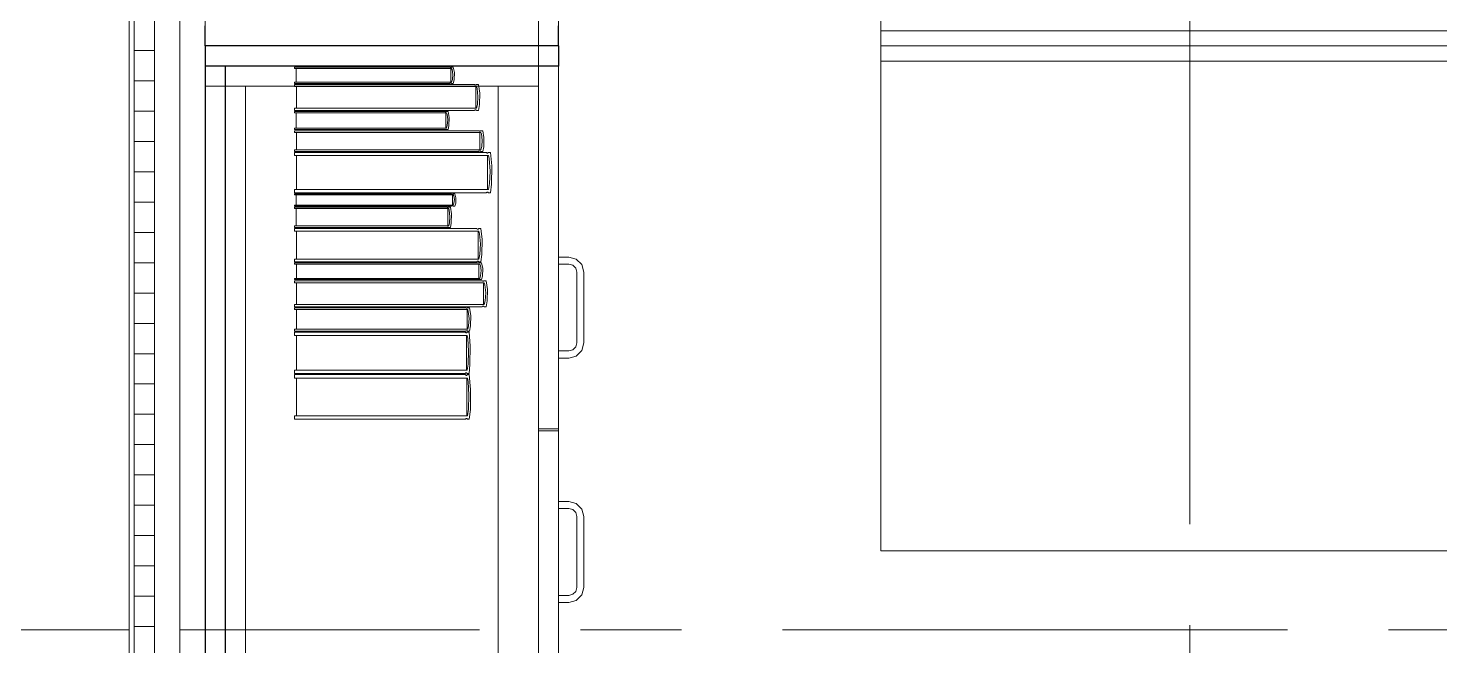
# Model space of a CAD drawing. Header units: inches. Extents: x -19 to 5698, y -728 to 92.
# Drawn here: x 204.92 to 206.317, y 34.391 to 35.002 of the extents above; entities that cross this region are included whole.
import ezdxf

# ---------------------------------------------------------------- set-up
doc = ezdxf.new("R2010")
doc.units = ezdxf.units.IN
doc.header["$MEASUREMENT"] = 0
doc.set_wipeout_variables(frame=1)
for name, pattern in [('HIDDEN', [0.375, 0.25, -0.125]), ('Punto & Raya', [0.65, 0.5, -0.075, 0, -0.075]), ('Wipeout_Contour', [1, 0, -1])]:
    doc.linetypes.add(name, pattern=pattern)
doc.layers.add('00 conduct tomacorr', color=120, linetype='HIDDEN', lineweight=30)
for name, color, linetype in [('02 _ ARQ _ ZON _ Espacio.3D', 7, 'Continuous'), ('Acabado - Muros', 7, 'Continuous'), ('Interior - Mobiliario', 7, 'Continuous'), ('Marcador - Secciones', 7, 'Continuous')]:
    doc.layers.add(name, color=color, linetype=linetype)

msp = doc.modelspace()

# ---------------------------------------------------------------- linework, layer by layer
at = {"layer": '02 _ ARQ _ ZON _ Espacio.3D', "color": 254, "linetype": 'Continuous', "lineweight": 0, "flags": 128}
msp.add_lwpolyline([(201.07, 31.0002), (205.02, 31), (205.02, 39), (201.0699, 39), (201.0698, 39.7505), (196.27, 39.7505), (196.2701, 39.4), (194.57, 39.4), (194.57, 37.7), (194.22, 37.7), (194.22, 33.75), (193.32, 33.75), (193.32, 29.75), (194.07, 29.75), (194.07, 30.7), (194.57, 30.7), (194.57, 30.2), (195.07, 30.2), (195.07, 29.75), (201.07, 29.75)], close=True, dxfattribs=at)
msp.add_lwpolyline([(208.57, 39), (205.07, 39), (205.07, 29.7499), (208.07, 29.75), (208.07, 30.8001), (208.57, 30.8001)], dxfattribs=at)
at = {"layer": 'Interior - Mobiliario', "color": 175, "linetype": 'Continuous', "lineweight": 13}
for p, q in [((205.7641, 34.9997), (205.7641, 34.9697)), ((207.0491, 34.9997), (205.7641, 34.9997)), ((205.1151, 34.9647), (205.1151, 33.5047)), ((205.4251, 34.9647), (205.1151, 34.9647)), ((205.4251, 33.5047), (205.4251, 34.9647)), ((205.7641, 34.9697), (207.0491, 34.9697)), ((205.34, 34.9513), (205.3392, 34.9489)), ((205.3404, 34.9563), (205.34, 34.9513)), ((205.3408, 34.9476), (205.3417, 34.9511)), ((205.1351, 33.5247), (205.1351, 34.9447)), ((205.3851, 34.9447), (205.1351, 34.9447)), ((205.3392, 34.9489), (205.1837, 34.9489)), ((205.1837, 34.9489), (205.1837, 34.9476)), ((205.1837, 34.9476), (205.3374, 34.9476)), ((205.3617, 34.9466), (205.1837, 34.9466)), ((205.1837, 34.9466), (205.1837, 34.9445)), ((205.1837, 34.9445), (205.3639, 34.9445)), ((205.1856, 34.9445), (205.1856, 34.923)), ((205.3374, 34.9476), (205.3375, 34.9477)), ((205.3375, 34.9477), (205.3377, 34.9478)), ((205.3377, 34.9478), (205.3379, 34.9478)), ((205.3379, 34.9478), (205.3381, 34.9479)), ((205.3381, 34.9479), (205.3384, 34.9479)), ((205.3384, 34.9479), (205.3386, 34.9478)), ((205.3386, 34.9478), (205.3388, 34.9478)), ((205.3388, 34.9478), (205.339, 34.9477)), ((205.339, 34.9477), (205.3391, 34.9476)), ((205.3391, 34.9476), (205.3408, 34.9476)), ((205.3618, 34.9465), (205.3617, 34.9466)), ((205.3621, 34.9463), (205.3618, 34.9465)), ((205.3623, 34.9462), (205.3621, 34.9463)), ((205.3626, 34.9462), (205.3623, 34.9462)), ((205.3629, 34.9462), (205.3626, 34.9462)), ((205.3631, 34.9462), (205.3629, 34.9462)), ((205.363, 34.923), (205.363, 34.9445)), ((205.3634, 34.9463), (205.3631, 34.9462)), ((205.3636, 34.9465), (205.3634, 34.9463)), ((205.3638, 34.9466), (205.3636, 34.9465)), ((205.3657, 34.9466), (205.3638, 34.9466)), ((205.3639, 34.9445), (205.3645, 34.9426)), ((205.3645, 34.9426), (205.3652, 34.9347)), ((205.367, 34.938), (205.3657, 34.9466)), ((205.3667, 34.9266), (205.367, 34.938)), ((205.4251, 34.9447), (205.3851, 34.9447)), ((205.3851, 34.9447), (205.3851, 33.5247)), ((205.4251, 33.5247), (205.4251, 34.9447)), ((205.3639, 34.923), (205.1837, 34.923)), ((205.1837, 34.923), (205.1837, 34.9209)), ((205.3617, 34.9209), (205.3619, 34.9211)), ((205.3619, 34.9211), (205.3621, 34.9212)), ((205.3621, 34.9212), (205.3624, 34.9213)), ((205.3624, 34.9213), (205.3626, 34.9214)), ((205.3626, 34.9214), (205.3629, 34.9214)), ((205.3629, 34.9214), (205.3632, 34.9213)), ((205.3632, 34.9213), (205.3634, 34.9212)), ((205.3634, 34.9212), (205.3637, 34.921)), ((205.3637, 34.921), (205.3638, 34.9209)), ((205.3648, 34.9268), (205.3639, 34.923)), ((205.3652, 34.9347), (205.3648, 34.9268)), ((205.3657, 34.9209), (205.3667, 34.9266)), ((205.1837, 34.9209), (205.3617, 34.9209)), ((205.3324, 34.9199), (205.1837, 34.9199)), ((205.1837, 34.9199), (205.1837, 34.9185)), ((205.1837, 34.9185), (205.3342, 34.9185)), ((205.1853, 34.9185), (205.1853, 34.9032)), ((205.3326, 34.9198), (205.3324, 34.9199)), ((205.3324, 34.9199), (205.3324, 34.9199)), ((205.3328, 34.9197), (205.3326, 34.9198)), ((205.3331, 34.9196), (205.3328, 34.9197)), ((205.3333, 34.9196), (205.3331, 34.9196)), ((205.3335, 34.9197), (205.3333, 34.9196)), ((205.3334, 34.9032), (205.3334, 34.9185)), ((205.3337, 34.9197), (205.3335, 34.9197)), ((205.3339, 34.9198), (205.3337, 34.9197)), ((205.334, 34.9199), (205.3339, 34.9198)), ((205.3357, 34.9199), (205.334, 34.9199)), ((205.3342, 34.9185), (205.3346, 34.9171)), ((205.3346, 34.9171), (205.3353, 34.9115)), ((205.3353, 34.9115), (205.3349, 34.9059)), ((205.3367, 34.9139), (205.3357, 34.9199)), ((205.3365, 34.9057), (205.3367, 34.9139)), ((205.3638, 34.9209), (205.3657, 34.9209)), ((205.3342, 34.9032), (205.1837, 34.9032)), ((205.1837, 34.9032), (205.1837, 34.9018)), ((205.1837, 34.9018), (205.3324, 34.9018)), ((205.3659, 34.9008), (205.1837, 34.9008)), ((205.1837, 34.9008), (205.1837, 34.8991)), ((205.1837, 34.8991), (205.3681, 34.8991)), ((205.1856, 34.8991), (205.1856, 34.8819)), ((205.3324, 34.9018), (205.3325, 34.9019)), ((205.3325, 34.9019), (205.3327, 34.902)), ((205.3327, 34.902), (205.3329, 34.902)), ((205.3329, 34.902), (205.3331, 34.9021)), ((205.3331, 34.9021), (205.3333, 34.9021)), ((205.3333, 34.9021), (205.3336, 34.902)), ((205.3336, 34.902), (205.3338, 34.9019)), ((205.3338, 34.9019), (205.334, 34.9018)), ((205.334, 34.9018), (205.334, 34.9018)), ((205.334, 34.9018), (205.3357, 34.9018)), ((205.3349, 34.9059), (205.3342, 34.9032)), ((205.3357, 34.9018), (205.3365, 34.9057)), ((205.366, 34.9007), (205.3659, 34.9008)), ((205.3662, 34.9005), (205.366, 34.9007)), ((205.3665, 34.9005), (205.3662, 34.9005)), ((205.3668, 34.9004), (205.3665, 34.9005)), ((205.367, 34.9004), (205.3668, 34.9004)), ((205.3673, 34.9004), (205.367, 34.9004)), ((205.3672, 34.8819), (205.3672, 34.8991)), ((205.3676, 34.9005), (205.3673, 34.9004)), ((205.3678, 34.9006), (205.3676, 34.9005)), ((205.368, 34.9008), (205.3678, 34.9006)), ((205.37, 34.9008), (205.368, 34.9008)), ((205.3681, 34.8991), (205.3687, 34.8976)), ((205.3687, 34.8976), (205.3695, 34.8913)), ((205.3712, 34.8939), (205.37, 34.9008)), ((205.371, 34.8848), (205.3712, 34.8939)), ((205.3681, 34.8819), (205.1837, 34.8819)), ((205.1837, 34.8819), (205.1837, 34.8803)), ((205.1837, 34.8803), (205.3659, 34.8803)), ((205.3735, 34.8793), (205.1837, 34.8793)), ((205.1837, 34.8793), (205.1837, 34.8761)), ((205.3659, 34.8803), (205.3661, 34.8804)), ((205.3661, 34.8804), (205.3663, 34.8805)), ((205.3663, 34.8805), (205.3666, 34.8806)), ((205.3666, 34.8806), (205.3668, 34.8806)), ((205.3668, 34.8806), (205.3671, 34.8806)), ((205.3671, 34.8806), (205.3674, 34.8806)), ((205.3674, 34.8806), (205.3676, 34.8805)), ((205.3676, 34.8805), (205.3679, 34.8804)), ((205.3679, 34.8804), (205.368, 34.8803)), ((205.368, 34.8803), (205.37, 34.8803)), ((205.369, 34.885), (205.3681, 34.8819)), ((205.3695, 34.8913), (205.369, 34.885)), ((205.37, 34.8803), (205.371, 34.8848)), ((205.3736, 34.8791), (205.3735, 34.8793)), ((205.3739, 34.8789), (205.3736, 34.8791)), ((205.3756, 34.8793), (205.3755, 34.8791)), ((205.3778, 34.8793), (205.3756, 34.8793)), ((205.3791, 34.8659), (205.3778, 34.8793)), ((205.1837, 34.8761), (205.3758, 34.8761)), ((205.1857, 34.8761), (205.1857, 34.8425)), ((205.3741, 34.8787), (205.3739, 34.8789)), ((205.3744, 34.8786), (205.3741, 34.8787)), ((205.3747, 34.8786), (205.3744, 34.8786)), ((205.375, 34.8787), (205.3747, 34.8786)), ((205.3748, 34.8425), (205.3748, 34.8761)), ((205.3752, 34.8789), (205.375, 34.8787)), ((205.3755, 34.8791), (205.3752, 34.8789)), ((205.3758, 34.8761), (205.3764, 34.8731)), ((205.3764, 34.8731), (205.3772, 34.8608)), ((205.3788, 34.848), (205.3791, 34.8659)), ((205.3772, 34.8608), (205.3767, 34.8485)), ((205.3758, 34.8425), (205.1837, 34.8425)), ((205.1837, 34.8425), (205.1837, 34.8392)), ((205.1837, 34.8392), (205.3735, 34.8392)), ((205.3389, 34.8382), (205.1837, 34.8382)), ((205.1837, 34.8382), (205.1837, 34.8373)), ((205.1837, 34.8373), (205.3408, 34.8373)), ((205.1853, 34.8373), (205.1853, 34.8272)), ((205.339, 34.8382), (205.3389, 34.8382)), ((205.3392, 34.8381), (205.339, 34.8382)), ((205.3394, 34.8381), (205.3392, 34.8381)), ((205.3396, 34.8381), (205.3394, 34.8381)), ((205.3399, 34.838), (205.3396, 34.8381)), ((205.3401, 34.8381), (205.3399, 34.838)), ((205.34, 34.8272), (205.34, 34.8373)), ((205.3403, 34.8381), (205.3401, 34.8381)), ((205.3405, 34.8382), (205.3403, 34.8381)), ((205.3406, 34.8382), (205.3405, 34.8382)), ((205.3424, 34.8382), (205.3406, 34.8382)), ((205.3408, 34.8373), (205.3413, 34.8364)), ((205.3434, 34.8342), (205.3424, 34.8382)), ((205.3735, 34.8392), (205.3737, 34.8395)), ((205.3737, 34.8395), (205.3739, 34.8397)), ((205.3739, 34.8397), (205.3742, 34.8398)), ((205.3742, 34.8398), (205.3745, 34.8399)), ((205.3745, 34.8399), (205.3747, 34.8399)), ((205.3747, 34.8399), (205.375, 34.8398)), ((205.375, 34.8398), (205.3753, 34.8396)), ((205.3753, 34.8396), (205.3755, 34.8394)), ((205.3755, 34.8394), (205.3756, 34.8392)), ((205.3756, 34.8392), (205.3778, 34.8392)), ((205.3767, 34.8485), (205.3758, 34.8425)), ((205.3778, 34.8392), (205.3788, 34.848)), ((205.3408, 34.8272), (205.1837, 34.8272)), ((205.1837, 34.8272), (205.1837, 34.8262)), ((205.1837, 34.8262), (205.3389, 34.8262)), ((205.3345, 34.8252), (205.1837, 34.8252)), ((205.1837, 34.8252), (205.1837, 34.8236)), ((205.1837, 34.8236), (205.3363, 34.8236)), ((205.1853, 34.8236), (205.1853, 34.8065)), ((205.3346, 34.8251), (205.3345, 34.8252)), ((205.3348, 34.825), (205.3346, 34.8251)), ((205.335, 34.8249), (205.3348, 34.825)), ((205.3352, 34.8249), (205.335, 34.8249)), ((205.3354, 34.8249), (205.3352, 34.8249)), ((205.3356, 34.8249), (205.3354, 34.8249)), ((205.3355, 34.8065), (205.3355, 34.8236)), ((205.3359, 34.825), (205.3356, 34.8249)), ((205.3361, 34.8251), (205.3359, 34.825)), ((205.3362, 34.8252), (205.3361, 34.8251)), ((205.3379, 34.8252), (205.3362, 34.8252)), ((205.3363, 34.8236), (205.3368, 34.822)), ((205.3389, 34.8184), (205.3379, 34.8252)), ((205.3389, 34.8262), (205.339, 34.8263)), ((205.339, 34.8263), (205.3392, 34.8263)), ((205.3392, 34.8263), (205.3394, 34.8264)), ((205.3394, 34.8264), (205.3397, 34.8264)), ((205.3397, 34.8264), (205.3399, 34.8264)), ((205.3399, 34.8264), (205.3401, 34.8264)), ((205.3401, 34.8264), (205.3404, 34.8263)), ((205.3404, 34.8263), (205.3406, 34.8263)), ((205.3406, 34.8263), (205.3406, 34.8262)), ((205.3406, 34.8262), (205.3424, 34.8262)), ((205.3415, 34.829), (205.3408, 34.8272)), ((205.3413, 34.8364), (205.3419, 34.8327)), ((205.3419, 34.8327), (205.3415, 34.829)), ((205.3424, 34.8262), (205.3432, 34.8289)), ((205.3432, 34.8289), (205.3434, 34.8342)), ((205.337, 34.8095), (205.3363, 34.8065)), ((205.3368, 34.822), (205.3374, 34.8158)), ((205.3374, 34.8158), (205.337, 34.8095)), ((205.3379, 34.8048), (205.3387, 34.8093)), ((205.3387, 34.8093), (205.3389, 34.8184)), ((205.3363, 34.8065), (205.1837, 34.8065)), ((205.1837, 34.8065), (205.1837, 34.8048)), ((205.1837, 34.8048), (205.3345, 34.8048)), ((205.364, 34.8038), (205.1837, 34.8038)), ((205.1837, 34.8038), (205.1837, 34.8012)), ((205.1837, 34.8012), (205.3662, 34.8012)), ((205.1856, 34.8012), (205.1856, 34.7737)), ((205.3345, 34.8048), (205.3346, 34.8049)), ((205.3346, 34.8049), (205.3348, 34.8051)), ((205.3348, 34.8051), (205.335, 34.8051)), ((205.335, 34.8051), (205.3352, 34.8052)), ((205.3352, 34.8052), (205.3355, 34.8052)), ((205.3355, 34.8052), (205.3357, 34.8051)), ((205.3357, 34.8051), (205.3359, 34.805)), ((205.3359, 34.805), (205.3361, 34.8049)), ((205.3361, 34.8049), (205.3362, 34.8048)), ((205.3362, 34.8048), (205.3379, 34.8048)), ((205.3641, 34.8037), (205.364, 34.8038)), ((205.3644, 34.8035), (205.3641, 34.8037)), ((205.3646, 34.8034), (205.3644, 34.8035)), ((205.3649, 34.8033), (205.3646, 34.8034)), ((205.3652, 34.8033), (205.3649, 34.8033)), ((205.3654, 34.8033), (205.3652, 34.8033)), ((205.3653, 34.7737), (205.3653, 34.8012)), ((205.3657, 34.8035), (205.3654, 34.8033)), ((205.3659, 34.8037), (205.3657, 34.8035)), ((205.3661, 34.8038), (205.3659, 34.8037)), ((205.3681, 34.8038), (205.3661, 34.8038)), ((205.3662, 34.8012), (205.3668, 34.7987)), ((205.3668, 34.7987), (205.3676, 34.7887)), ((205.3693, 34.7929), (205.3681, 34.8038)), ((205.3676, 34.7887), (205.3671, 34.7786)), ((205.3691, 34.7782), (205.3693, 34.7929)), ((205.3662, 34.7737), (205.1837, 34.7737)), ((205.1837, 34.7737), (205.1837, 34.771)), ((205.1837, 34.771), (205.364, 34.771)), ((205.3648, 34.77), (205.1837, 34.77)), ((205.1837, 34.77), (205.1837, 34.7687)), ((205.1837, 34.7687), (205.3671, 34.7687)), ((205.1856, 34.7687), (205.1856, 34.7546)), ((205.364, 34.771), (205.3642, 34.7712)), ((205.3642, 34.7712), (205.3644, 34.7714)), ((205.3644, 34.7714), (205.3647, 34.7715)), ((205.3647, 34.7715), (205.365, 34.7716)), ((205.3649, 34.77), (205.3648, 34.77)), ((205.3652, 34.7699), (205.3649, 34.77)), ((205.365, 34.7716), (205.3652, 34.7716)), ((205.3652, 34.7716), (205.3655, 34.7715)), ((205.3654, 34.7698), (205.3652, 34.7699)), ((205.3657, 34.7698), (205.3654, 34.7698)), ((205.3655, 34.7715), (205.3657, 34.7714)), ((205.3657, 34.7714), (205.366, 34.7712)), ((205.366, 34.7698), (205.3657, 34.7698)), ((205.366, 34.7712), (205.3661, 34.771)), ((205.3662, 34.7698), (205.366, 34.7698)), ((205.3661, 34.771), (205.3681, 34.771)), ((205.3661, 34.7546), (205.3661, 34.7687)), ((205.3671, 34.7786), (205.3662, 34.7737)), ((205.3665, 34.7698), (205.3662, 34.7698)), ((205.3667, 34.7699), (205.3665, 34.7698)), ((205.3669, 34.77), (205.3667, 34.7699)), ((205.3689, 34.77), (205.3669, 34.77)), ((205.3671, 34.7687), (205.3676, 34.7674)), ((205.3676, 34.7674), (205.3684, 34.7623)), ((205.3681, 34.771), (205.3691, 34.7782)), ((205.3701, 34.7644), (205.3689, 34.77)), ((205.4551, 34.7757), (205.4451, 34.7757)), ((205.4451, 34.7757), (205.4451, 34.7687)), ((205.4451, 34.7687), (205.4551, 34.7687)), ((205.4626, 34.7737), (205.4551, 34.7757)), ((205.4551, 34.7687), (205.4591, 34.7676)), ((205.4591, 34.7676), (205.462, 34.7647)), ((205.4681, 34.7682), (205.4626, 34.7737)), ((205.4701, 34.7607), (205.4681, 34.7682)), ((205.3671, 34.7546), (205.1837, 34.7546)), ((205.1837, 34.7546), (205.1837, 34.7533)), ((205.3648, 34.7533), (205.365, 34.7534)), ((205.365, 34.7534), (205.3652, 34.7535)), ((205.3652, 34.7535), (205.3655, 34.7535)), ((205.3655, 34.7535), (205.3658, 34.7535)), ((205.3658, 34.7535), (205.366, 34.7535)), ((205.366, 34.7535), (205.3663, 34.7535)), ((205.3663, 34.7535), (205.3666, 34.7534)), ((205.3666, 34.7534), (205.3668, 34.7533)), ((205.3668, 34.7533), (205.3669, 34.7533)), ((205.3679, 34.7571), (205.3671, 34.7546)), ((205.3684, 34.7623), (205.3679, 34.7571)), ((205.3689, 34.7533), (205.3699, 34.7569)), ((205.3699, 34.7569), (205.3701, 34.7644)), ((205.462, 34.7647), (205.4631, 34.7607)), ((205.4631, 34.7607), (205.4631, 34.6907)), ((205.4701, 34.6907), (205.4701, 34.7607)), ((205.1837, 34.7533), (205.3648, 34.7533)), ((205.3693, 34.7523), (205.1837, 34.7523)), ((205.1837, 34.7523), (205.1837, 34.7502)), ((205.1837, 34.7502), (205.3715, 34.7502)), ((205.1856, 34.7502), (205.1856, 34.7286)), ((205.3669, 34.7533), (205.3689, 34.7533)), ((205.3694, 34.7522), (205.3693, 34.7523)), ((205.3696, 34.752), (205.3694, 34.7522)), ((205.3699, 34.7519), (205.3696, 34.752)), ((205.3702, 34.7518), (205.3699, 34.7519)), ((205.3704, 34.7518), (205.3702, 34.7518)), ((205.3707, 34.7519), (205.3704, 34.7518)), ((205.3706, 34.7286), (205.3706, 34.7502)), ((205.371, 34.752), (205.3707, 34.7519)), ((205.3712, 34.7521), (205.371, 34.752)), ((205.3714, 34.7523), (205.3712, 34.7521)), ((205.3734, 34.7523), (205.3714, 34.7523)), ((205.3715, 34.7502), (205.3721, 34.7483)), ((205.3721, 34.7483), (205.3729, 34.7404)), ((205.3729, 34.7404), (205.3724, 34.7324)), ((205.3747, 34.7437), (205.3734, 34.7523)), ((205.3745, 34.7322), (205.3747, 34.7437)), ((205.3715, 34.7286), (205.1837, 34.7286)), ((205.1837, 34.7286), (205.1837, 34.7265)), ((205.1837, 34.7265), (205.3693, 34.7265)), ((205.3532, 34.7255), (205.1837, 34.7255)), ((205.1837, 34.7255), (205.1837, 34.7237)), ((205.3532, 34.7254), (205.3532, 34.7255)), ((205.3535, 34.7253), (205.3532, 34.7254)), ((205.3549, 34.7254), (205.3547, 34.7253)), ((205.3551, 34.7255), (205.3549, 34.7254)), ((205.357, 34.7255), (205.3551, 34.7255)), ((205.3581, 34.7178), (205.357, 34.7255)), ((205.3693, 34.7265), (205.3694, 34.7267)), ((205.3694, 34.7267), (205.3697, 34.7268)), ((205.3697, 34.7268), (205.3699, 34.7269)), ((205.3699, 34.7269), (205.3702, 34.727)), ((205.3702, 34.727), (205.3705, 34.727)), ((205.3705, 34.727), (205.3708, 34.7269)), ((205.3708, 34.7269), (205.371, 34.7268)), ((205.371, 34.7268), (205.3713, 34.7266)), ((205.3713, 34.7266), (205.3714, 34.7265)), ((205.3714, 34.7265), (205.3734, 34.7265)), ((205.3724, 34.7324), (205.3715, 34.7286)), ((205.3734, 34.7265), (205.3745, 34.7322)), ((205.1837, 34.7237), (205.3552, 34.7237)), ((205.1855, 34.7237), (205.1855, 34.7043)), ((205.3537, 34.7252), (205.3535, 34.7253)), ((205.354, 34.7251), (205.3537, 34.7252)), ((205.3542, 34.7251), (205.354, 34.7251)), ((205.3545, 34.7252), (205.3542, 34.7251)), ((205.3544, 34.7043), (205.3544, 34.7237)), ((205.3547, 34.7253), (205.3545, 34.7252)), ((205.3552, 34.7237), (205.3557, 34.7219)), ((205.3557, 34.7219), (205.3565, 34.7148)), ((205.3565, 34.7148), (205.356, 34.7077)), ((205.3579, 34.7075), (205.3581, 34.7178)), ((205.3552, 34.7043), (205.1837, 34.7043)), ((205.1837, 34.7043), (205.1837, 34.7024)), ((205.1837, 34.7024), (205.3532, 34.7024)), ((205.3526, 34.7014), (205.1837, 34.7014)), ((205.1837, 34.7014), (205.1837, 34.6981)), ((205.1837, 34.6981), (205.3546, 34.6981)), ((205.1855, 34.6981), (205.1855, 34.6636)), ((205.3527, 34.7013), (205.3526, 34.7014)), ((205.3529, 34.701), (205.3527, 34.7013)), ((205.3531, 34.7009), (205.3529, 34.701)), ((205.3534, 34.7008), (205.3531, 34.7009)), ((205.3532, 34.7024), (205.3533, 34.7026)), ((205.3533, 34.7026), (205.3535, 34.7027)), ((205.3536, 34.7007), (205.3534, 34.7008)), ((205.3535, 34.7027), (205.3538, 34.7028)), ((205.3539, 34.7008), (205.3536, 34.7007)), ((205.3538, 34.7028), (205.354, 34.7028)), ((205.3538, 34.6636), (205.3538, 34.6981)), ((205.3541, 34.701), (205.3539, 34.7008)), ((205.354, 34.7028), (205.3543, 34.7028)), ((205.3543, 34.7012), (205.3541, 34.701)), ((205.3543, 34.7028), (205.3545, 34.7028)), ((205.3545, 34.7014), (205.3543, 34.7012)), ((205.3545, 34.7028), (205.3548, 34.7027)), ((205.3564, 34.7014), (205.3545, 34.7014)), ((205.3546, 34.6981), (205.3552, 34.695)), ((205.3548, 34.7027), (205.355, 34.7025)), ((205.355, 34.7025), (205.3551, 34.7024)), ((205.3551, 34.7024), (205.357, 34.7024)), ((205.356, 34.7077), (205.3552, 34.7043)), ((205.3575, 34.6877), (205.3564, 34.7014)), ((205.357, 34.7024), (205.3579, 34.7075)), ((205.3552, 34.695), (205.3559, 34.6824)), ((205.3573, 34.6693), (205.3575, 34.6877)), ((205.4591, 34.6838), (205.4551, 34.6827)), ((205.462, 34.6867), (205.4591, 34.6838)), ((205.4631, 34.6907), (205.462, 34.6867)), ((205.4681, 34.6832), (205.4701, 34.6907)), ((205.3554, 34.6697), (205.3546, 34.6636)), ((205.3559, 34.6824), (205.3554, 34.6697)), ((205.4451, 34.6827), (205.4451, 34.6757)), ((205.4551, 34.6827), (205.4451, 34.6827)), ((205.4451, 34.6757), (205.4551, 34.6757)), ((205.4551, 34.6757), (205.4626, 34.6777)), ((205.4626, 34.6777), (205.4681, 34.6832)), ((205.3546, 34.6636), (205.1837, 34.6636)), ((205.1837, 34.6636), (205.1837, 34.6603)), ((205.1837, 34.6603), (205.3526, 34.6603)), ((205.3529, 34.6593), (205.1837, 34.6593)), ((205.1837, 34.6593), (205.1837, 34.6557)), ((205.1837, 34.6557), (205.355, 34.6557)), ((205.1855, 34.6557), (205.1855, 34.6186)), ((205.3526, 34.6603), (205.3527, 34.6605)), ((205.3527, 34.6605), (205.3529, 34.6607)), ((205.3529, 34.6607), (205.3532, 34.6609)), ((205.353, 34.6591), (205.3529, 34.6593)), ((205.3532, 34.6588), (205.353, 34.6591)), ((205.3532, 34.6609), (205.3534, 34.661)), ((205.3535, 34.6586), (205.3532, 34.6588)), ((205.3534, 34.661), (205.3537, 34.661)), ((205.3537, 34.6585), (205.3535, 34.6586)), ((205.3537, 34.661), (205.3539, 34.6609)), ((205.354, 34.6585), (205.3537, 34.6585)), ((205.3539, 34.6609), (205.3542, 34.6607)), ((205.3542, 34.6586), (205.354, 34.6585)), ((205.3541, 34.6186), (205.3541, 34.6557)), ((205.3542, 34.6607), (205.3544, 34.6604)), ((205.3545, 34.6588), (205.3542, 34.6586)), ((205.3544, 34.6604), (205.3545, 34.6603)), ((205.3545, 34.6603), (205.3564, 34.6603)), ((205.3547, 34.659), (205.3545, 34.6588)), ((205.3548, 34.6593), (205.3547, 34.659)), ((205.3567, 34.6593), (205.3548, 34.6593)), ((205.355, 34.6557), (205.3555, 34.6524)), ((205.3564, 34.6603), (205.3573, 34.6693)), ((205.3579, 34.6445), (205.3567, 34.6593)), ((205.3555, 34.6524), (205.3562, 34.6388)), ((205.3577, 34.6248), (205.3579, 34.6445)), ((205.3562, 34.6388), (205.3558, 34.6252)), ((205.355, 34.6186), (205.1837, 34.6186)), ((205.1837, 34.6186), (205.1837, 34.6151)), ((205.1837, 34.6151), (205.3529, 34.6151)), ((205.3529, 34.6151), (205.3531, 34.6153)), ((205.3531, 34.6153), (205.3533, 34.6156)), ((205.3533, 34.6156), (205.3535, 34.6157)), ((205.3535, 34.6157), (205.3538, 34.6158)), ((205.3538, 34.6158), (205.354, 34.6158)), ((205.354, 34.6158), (205.3543, 34.6157)), ((205.3543, 34.6157), (205.3545, 34.6155)), ((205.3545, 34.6155), (205.3547, 34.6153)), ((205.3547, 34.6153), (205.3548, 34.6151)), ((205.3548, 34.6151), (205.3567, 34.6151)), ((205.3558, 34.6252), (205.355, 34.6186)), ((205.3567, 34.6151), (205.3577, 34.6248)), ((205.4451, 34.6057), (205.4251, 34.6057)), ((205.4251, 34.2447), (205.4251, 34.6037)), ((205.4451, 34.6037), (205.4251, 34.6037)), ((205.4451, 34.2447), (205.4451, 34.6037)), ((205.4451, 34.5337), (205.4551, 34.5337)), ((205.4451, 34.5267), (205.4451, 34.5337)), ((205.4551, 34.5337), (205.4626, 34.5317)), ((205.4626, 34.5317), (205.4681, 34.5262)), ((205.4551, 34.5267), (205.4451, 34.5267)), ((205.4591, 34.5256), (205.4551, 34.5267)), ((205.462, 34.5227), (205.4591, 34.5256)), ((205.4631, 34.5187), (205.462, 34.5227)), ((205.4631, 34.4487), (205.4631, 34.5187)), ((205.4681, 34.5262), (205.4701, 34.5187)), ((205.4701, 34.5187), (205.4701, 34.4487)), ((205.462, 34.4447), (205.4631, 34.4487)), ((205.4701, 34.4487), (205.4681, 34.4412)), ((205.4451, 34.4407), (205.4551, 34.4407)), ((205.4451, 34.4337), (205.4451, 34.4407)), ((205.4551, 34.4337), (205.4451, 34.4337)), ((205.4551, 34.4407), (205.4591, 34.4418)), ((205.4626, 34.4357), (205.4551, 34.4337)), ((205.4591, 34.4418), (205.462, 34.4447)), ((205.4681, 34.4412), (205.4626, 34.4357))]:
    msp.add_line(p, q, dxfattribs=at)
at = {"layer": 'Interior - Mobiliario', "color": 175, "linetype": 'Continuous', "lineweight": 13, "flags": 128}
for points in [[(207.0641, 34.9847), (207.0641, 36.4847), (206.4641, 36.4847), (206.4641, 35.4847), (205.7641, 35.4847), (205.7641, 34.9847)], [(207.0641, 34.9847), (207.0641, 33.4847), (206.4641, 33.4847), (206.4641, 34.4847), (205.7641, 34.4847), (205.7641, 34.9847)]]:
    msp.add_lwpolyline(points, close=True, dxfattribs=at)
at = {"layer": 'Marcador - Secciones', "color": 251, "linetype": 'Punto & Raya', "lineweight": 13, "true_color": 0x636466}
msp.add_line((206.07, 46.2111), (206.07, 0.8878), dxfattribs=at)

# ---------------------------------------------------------------- next in the draw order: wipeouts: each hides what was drawn before it
at = {"color": 254, "linetype": 'Wipeout_Contour', "lineweight": 0, "ltscale": 6514.33281}
msp.add_wipeout([(205.1151, 33.5047), (205.1151, 34.9647), (205.0951, 34.9647), (205.0951, 33.5047)], dxfattribs=at).dxf.layer = 'Interior - Mobiliario'

# ---------------------------------------------------------------- next in the draw order: linework, layer by layer
at = {"layer": 'Interior - Mobiliario', "color": 175, "linetype": 'Continuous', "lineweight": 30}
for p, q in [((205.1151, 34.9647), (205.0951, 34.9647)), ((205.0951, 34.9647), (205.0951, 33.5047)), ((205.1151, 34.9647), (205.1151, 33.5047))]:
    msp.add_line(p, q, dxfattribs=at)
at = {"layer": 'Interior - Mobiliario', "color": 175, "linetype": 'Continuous', "lineweight": 13}
for p, q in [((205.0951, 34.9647), (205.0951, 33.5047)), ((205.1151, 34.9647), (205.0951, 34.9647)), ((205.1151, 33.5047), (205.1151, 34.9647)), ((205.0951, 34.9447), (205.0951, 33.5247)), ((205.1351, 34.9447), (205.0951, 34.9447))]:
    msp.add_line(p, q, dxfattribs=at)
at = {"layer": 'Marcador - Secciones', "color": 251, "linetype": 'Punto & Raya', "lineweight": 13, "true_color": 0x636466}
msp.add_line((189.6667, 34.4067), (240.9403, 34.4067), dxfattribs=at)

# ---------------------------------------------------------------- next in the draw order: wipeouts: each hides what was drawn before it
at = {"color": 254, "linetype": 'Wipeout_Contour', "lineweight": 0, "ltscale": 9770.817098}
msp.add_wipeout([(205.07, 35.6749), (205.02, 35.6749), (205.02, 33.5414), (205.053, 33.5414), (205.053, 33.5249), (205.07, 33.5249)], dxfattribs=at).dxf.layer = 'Acabado - Muros'
at = {"color": 254, "linetype": 'Wipeout_Contour', "lineweight": 0, "ltscale": 6515.054913}
msp.add_wipeout([(205.4451, 34.9647), (205.4451, 34.9847), (205.0951, 34.9847), (205.0951, 34.9647)], dxfattribs=at).dxf.layer = 'Interior - Mobiliario'

# ---------------------------------------------------------------- next in the draw order: linework, layer by layer
at = {"layer": 'Acabado - Muros', "color": 251, "linetype": 'Continuous', "lineweight": 13, "flags": 128}
for points in [[(205.02, 33.5414), (205.02, 35.6749)], [(205.07, 31.3749), (205.07, 33.5249), (205.07, 35.6749)]]:
    msp.add_lwpolyline(points, dxfattribs=at)
at = {"layer": 'Interior - Mobiliario', "color": 175, "linetype": 'Continuous', "lineweight": 30}
for p, q in [((205.4451, 34.9847), (205.0951, 34.9847)), ((205.0951, 34.9847), (205.0951, 34.9647)), ((205.4451, 34.9847), (205.4451, 34.9647)), ((205.4451, 34.9647), (205.0951, 34.9647))]:
    msp.add_line(p, q, dxfattribs=at)
at = {"layer": 'Interior - Mobiliario', "color": 175, "linetype": 'Continuous', "lineweight": 13}
for p, q in [((205.0951, 34.9847), (205.0951, 34.9647)), ((205.4451, 34.9847), (205.0951, 34.9847)), ((205.0951, 34.9847), (205.0951, 34.9447)), ((205.4251, 34.9847), (205.0951, 34.9847)), ((205.0951, 33.4847), (205.0951, 34.9847)), ((205.0951, 34.9847), (205.4451, 34.9847)), ((205.4251, 34.9447), (205.4251, 34.9847)), ((205.4451, 34.9647), (205.4451, 34.9847)), ((205.4451, 34.9847), (205.4451, 33.4847)), ((205.0951, 34.9647), (205.4451, 34.9647)), ((205.0951, 34.9647), (205.0951, 33.5047)), ((205.4451, 34.9647), (205.0951, 34.9647)), ((205.1151, 34.9647), (205.1151, 33.5047)), ((205.4451, 34.9647), (205.1151, 34.9647)), ((205.1151, 34.9647), (205.1151, 33.5047)), ((205.4251, 34.9647), (205.1151, 34.9647)), ((205.1151, 34.9647), (205.1151, 33.5047)), ((205.4251, 34.9647), (205.1151, 34.9647)), ((205.3374, 34.9637), (205.1837, 34.9637)), ((205.1837, 34.9637), (205.1837, 34.9624)), ((205.3376, 34.9636), (205.3374, 34.9637)), ((205.3374, 34.9637), (205.3374, 34.9637)), ((205.3379, 34.9635), (205.3376, 34.9636)), ((205.3381, 34.9635), (205.3379, 34.9635)), ((205.3383, 34.9634), (205.3381, 34.9635)), ((205.3385, 34.9635), (205.3383, 34.9634)), ((205.3388, 34.9635), (205.3385, 34.9635)), ((205.339, 34.9636), (205.3388, 34.9635)), ((205.3391, 34.9637), (205.339, 34.9636)), ((205.3408, 34.9637), (205.3391, 34.9637)), ((205.3419, 34.9583), (205.3408, 34.9637)), ((205.4251, 33.5047), (205.4251, 34.9647)), ((205.4251, 33.5047), (205.4251, 34.9647)), ((205.4251, 34.9647), (205.4251, 34.6057)), ((205.4451, 34.9647), (205.4251, 34.9647)), ((205.4451, 33.5047), (205.4451, 34.9647)), ((205.4451, 33.5047), (205.4451, 34.9647)), ((205.4451, 34.9647), (205.4451, 34.6057)), ((205.1837, 34.9624), (205.3392, 34.9624)), ((205.1853, 34.9624), (205.1853, 34.9489)), ((205.3384, 34.9489), (205.3384, 34.9624)), ((205.3392, 34.9624), (205.3397, 34.9612)), ((205.3397, 34.9612), (205.3404, 34.9563)), ((205.3417, 34.9511), (205.3419, 34.9583))]:
    msp.add_line(p, q, dxfattribs=at)

# ---------------------------------------------------------------- next in the draw order: wipeouts: each hides what was drawn before it
at = {"color": 254, "linetype": 'Wipeout_Contour', "lineweight": 0, "ltscale": 6514.084918}
msp.add_wipeout([(205.025, 35.6749), (205.025, 33.5414), (205.045, 33.5414), (205.045, 35.6749)], dxfattribs=at).dxf.layer = 'Acabado - Muros'
at = {"color": 254, "linetype": 'Wipeout_Contour', "lineweight": 0, "ltscale": 6515.056631}
msp.add_wipeout([(205.4451, 35.0047), (205.0951, 35.0047), (205.0951, 34.9847), (205.4451, 34.9847)], dxfattribs=at).dxf.layer = 'Interior - Mobiliario'

# ---------------------------------------------------------------- next in the draw order: hatches: boundary and pattern name
at = {"layer": 'Acabado - Muros', "linetype": 'Continuous', "lineweight": 0}
h = msp.add_hatch(dxfattribs=at)
h.set_pattern_fill('CONTRACHAPADO_0002', color=254, style=0, pattern_type=2)
h.set_pattern_definition([(0, (185.000038, 1e-08), (0, 0.030000001), [])])
h.paths.add_polyline_path([(205.025, 35.6749), (205.025, 33.5414), (205.045, 33.5414), (205.045, 35.6749)])

# ---------------------------------------------------------------- next in the draw order: linework, layer by layer
at = {"layer": '00 conduct tomacorr'}
msp.add_arc((213.3792, 41.6528), 13.3201, 208.09815, 239.01187, dxfattribs=at)
at = {"layer": 'Acabado - Muros', "color": 7, "linetype": 'Continuous', "lineweight": 13, "flags": 128}
msp.add_lwpolyline([(205.025, 35.6749), (205.045, 35.6749), (205.045, 33.5414), (205.025, 33.5414)], close=True, dxfattribs=at)
at = {"layer": 'Interior - Mobiliario', "color": 175, "linetype": 'Continuous', "lineweight": 13}
for p, q in [((205.0951, 36.4847), (205.0951, 34.9847)), ((205.4451, 34.9847), (205.4451, 36.4847)), ((205.0951, 34.9847), (205.0951, 35.0247)), ((205.4251, 35.0247), (205.4251, 34.9847)), ((205.0951, 34.9847), (205.0951, 35.0047)), ((205.4451, 35.0047), (205.4451, 34.9847)), ((205.4451, 34.9847), (205.0951, 34.9847)), ((205.4251, 34.9847), (205.0951, 34.9847)), ((205.0951, 34.9847), (205.4451, 34.9847))]:
    msp.add_line(p, q, dxfattribs=at)
at = {"layer": 'Interior - Mobiliario', "color": 175, "linetype": 'Continuous', "lineweight": 30}
for p, q in [((205.0951, 34.9847), (205.0951, 35.0047)), ((205.4451, 34.9847), (205.4451, 35.0047)), ((205.4451, 34.9847), (205.0951, 34.9847))]:
    msp.add_line(p, q, dxfattribs=at)

doc.saveas('drawing.dxf')
